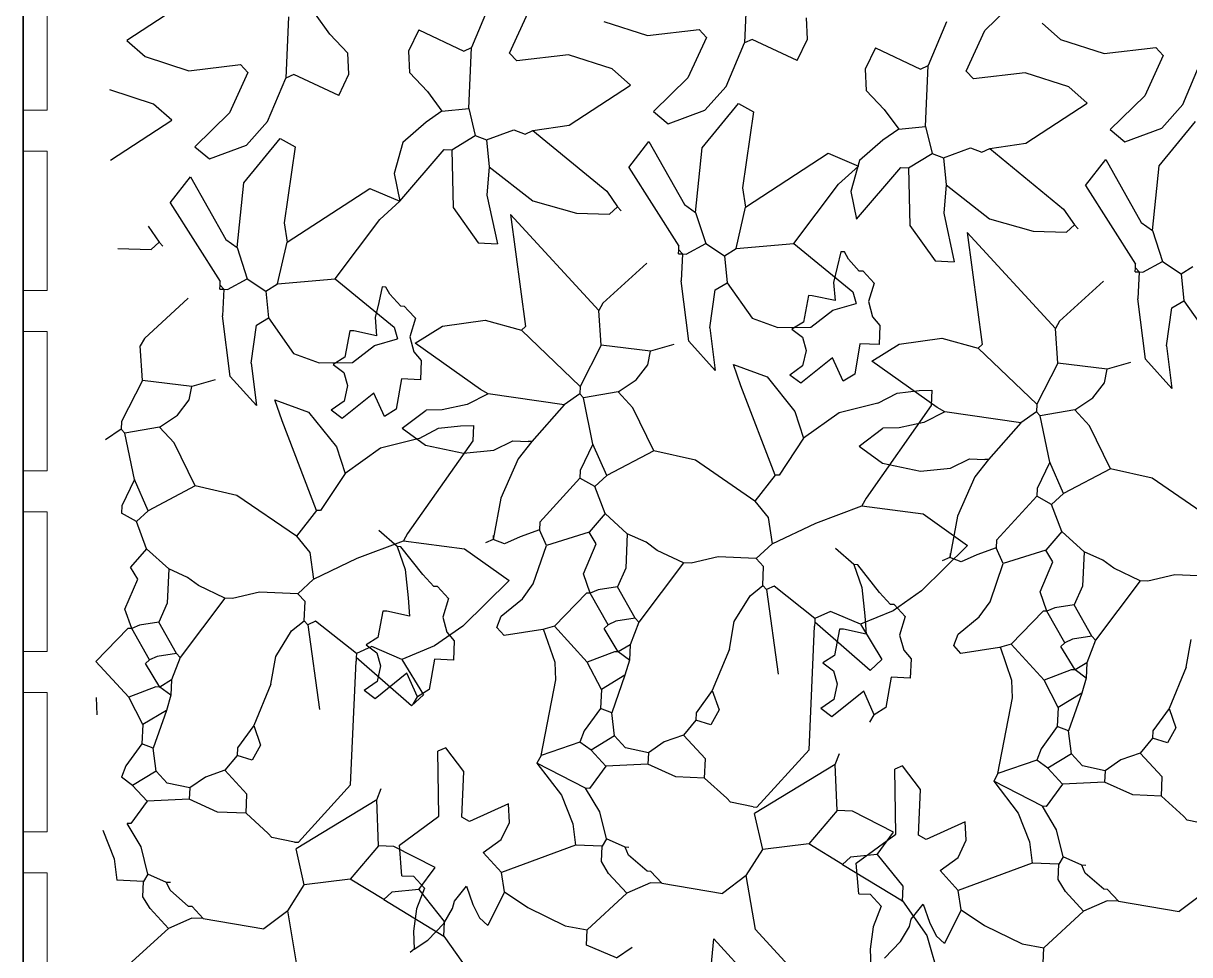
# Model space of a CAD drawing. Header units: inches. Extents: x 2013 to 15569, y -2551 to 2524.
# Drawn here: x 4568.6 to 4665.9, y 739.6 to 817.3 of the extents above; entities that cross this region are included whole.
import ezdxf

# ---------------------------------------------------------------- set-up
doc = ezdxf.new("R2010")
doc.units = ezdxf.units.IN
doc.header["$MEASUREMENT"] = 0
doc.layers.add('A-FURN', color=8, linetype='Continuous', lineweight=18)
doc.layers.add('A-WALL-FULL', color=7, linetype='Continuous', lineweight=35)
doc.layers.add('VERDE_siepe', color=96, linetype='Continuous')

msp = doc.modelspace()

# ---------------------------------------------------------------- linework, layer by layer
at = {"layer": 'A-FURN'}
for p, q in [((4568.572, 810.049), (4568.572, 821.684)), ((4570.572, 810.049), (4570.572, 821.684)), ((4568.572, 810.049), (4570.572, 810.049)), ((4568.572, 794.99), (4568.572, 806.626)), ((4568.572, 806.626), (4570.572, 806.626)), ((4570.572, 794.99), (4570.572, 806.626)), ((4568.572, 794.99), (4570.572, 794.99)), ((4568.572, 779.931), (4568.572, 791.567)), ((4568.572, 791.567), (4570.572, 791.567)), ((4570.572, 779.931), (4570.572, 791.567)), ((4568.572, 779.931), (4570.572, 779.931)), ((4568.572, 764.873), (4568.572, 776.508)), ((4568.572, 776.508), (4570.572, 776.508)), ((4570.572, 764.873), (4570.572, 776.508)), ((4568.572, 764.873), (4570.572, 764.873)), ((4568.572, 749.814), (4568.572, 761.45)), ((4568.572, 761.45), (4570.572, 761.45)), ((4570.572, 749.814), (4570.572, 761.45)), ((4568.572, 749.814), (4570.572, 749.814)), ((4568.572, 734.755), (4568.572, 746.391)), ((4568.572, 746.391), (4570.572, 746.391)), ((4570.572, 734.755), (4570.572, 746.391))]:
    msp.add_line(p, q, dxfattribs=at)
at = {"layer": 'A-WALL-FULL'}
msp.add_line((4568.572, 1062.818), (4568.572, -134.28), dxfattribs=at)
at = {"layer": 'VERDE_siepe'}
for p, q in [((4628.959, 820.754), (4628.737, 815.657)), ((4648.786, 816.678), (4651.662, 819.499)), ((4582.331, 819.19), (4577.207, 815.851)), ((4607.488, 818.905), (4605.964, 815.266)), ((4590.7, 817.816), (4590.478, 812.719)), ((4594.149, 816.39), (4592.944, 818.038)), ((4609.137, 814.809), (4610.681, 818.18)), ((4617.003, 817.445), (4620.642, 816.262)), ((4633.989, 815.973), (4633.912, 817.735)), ((4645.593, 817.404), (4644.069, 813.764)), ((4601.56, 816.736), (4600.712, 814.95)), ((4601.56, 816.736), (4605.314, 814.975)), ((4620.642, 816.262), (4624.955, 816.779)), ((4625.564, 816.114), (4624.955, 816.779)), ((4647.242, 813.307), (4648.786, 816.678)), ((4653.572, 817.286), (4655.108, 815.943)), ((4577.208, 815.851), (4578.745, 814.507)), ((4595.654, 814.798), (4594.149, 816.39)), ((4625.564, 816.114), (4624.02, 812.743)), ((4627.213, 812.017), (4628.737, 815.657)), ((4629.387, 815.947), (4628.737, 815.657)), ((4633.141, 814.187), (4629.387, 815.947)), ((4633.141, 814.187), (4633.989, 815.973)), ((4655.108, 815.943), (4658.747, 814.76)), ((4578.745, 814.507), (4582.383, 813.324)), ((4595.73, 813.035), (4595.654, 814.798)), ((4600.712, 814.95), (4600.789, 813.188)), ((4605.314, 814.975), (4605.964, 815.266)), ((4605.742, 810.169), (4605.964, 815.266)), ((4609.137, 814.809), (4609.746, 814.144)), ((4614.06, 814.661), (4609.746, 814.144)), ((4617.698, 813.478), (4614.06, 814.661)), ((4639.665, 815.234), (4638.817, 813.448)), ((4639.665, 815.234), (4643.419, 813.474)), ((4658.747, 814.76), (4663.06, 815.277)), ((4663.669, 814.612), (4662.125, 811.241)), ((4663.669, 814.612), (4663.06, 815.277)), ((4582.383, 813.324), (4586.696, 813.842)), ((4587.305, 813.176), (4586.696, 813.842)), ((4643.419, 813.474), (4644.069, 813.764)), ((4643.847, 808.667), (4644.069, 813.764)), ((4665.318, 810.515), (4666.842, 814.155)), ((4587.306, 813.176), (4585.761, 809.805)), ((4588.955, 809.08), (4590.478, 812.719)), ((4591.129, 813.01), (4590.478, 812.719)), ((4594.882, 811.25), (4591.129, 813.01)), ((4594.882, 811.25), (4595.73, 813.035)), ((4600.789, 813.188), (4602.294, 811.596)), ((4619.235, 812.134), (4617.698, 813.478)), ((4624.02, 812.743), (4621.145, 809.922)), ((4638.817, 813.448), (4638.894, 811.686)), ((4647.242, 813.307), (4647.851, 812.642)), ((4652.165, 813.159), (4647.851, 812.642)), ((4655.803, 811.976), (4652.165, 813.159)), ((4579.439, 810.54), (4575.801, 811.723)), ((4602.294, 811.596), (4603.498, 809.948)), ((4614.111, 808.796), (4619.235, 812.134)), ((4625.438, 810.043), (4627.213, 812.017)), ((4638.894, 811.686), (4640.399, 810.094)), ((4657.34, 810.633), (4655.803, 811.976)), ((4625.216, 806.903), (4628.251, 810.601)), ((4628.251, 810.601), (4629.497, 809.909)), ((4652.216, 807.294), (4657.34, 810.632)), ((4662.125, 811.241), (4659.25, 808.42)), ((4580.976, 809.197), (4579.439, 810.54)), ((4585.761, 809.805), (4582.886, 806.984)), ((4603.498, 809.948), (4602.183, 809.047)), ((4603.498, 809.948), (4605.742, 810.169)), ((4605.742, 810.169), (4606.282, 807.911)), ((4621.145, 809.922), (4622.377, 808.911)), ((4622.377, 808.911), (4625.438, 810.043)), ((4629.497, 809.909), (4628.583, 803.564)), ((4640.399, 810.094), (4641.603, 808.446)), ((4663.543, 808.541), (4665.318, 810.515)), ((4575.852, 805.858), (4580.976, 809.196)), ((4587.179, 807.105), (4588.955, 809.08)), ((4602.183, 809.047), (4600.227, 807.349)), ((4611.09, 808.339), (4614.111, 808.796)), ((4641.603, 808.446), (4643.847, 808.667)), ((4643.847, 808.667), (4644.387, 806.409)), ((4663.322, 805.401), (4666.356, 809.099)), ((4586.958, 803.965), (4589.992, 807.664)), ((4589.992, 807.664), (4591.238, 806.971)), ((4604.315, 806.719), (4606.282, 807.911)), ((4606.282, 807.911), (4607.224, 807.55)), ((4607.224, 807.55), (4609.496, 808.409)), ((4609.496, 808.409), (4610.438, 808.049)), ((4610.438, 808.049), (4611.089, 808.339)), ((4611.089, 808.339), (4617.253, 803.282)), ((4641.603, 808.446), (4640.288, 807.545)), ((4659.25, 808.42), (4660.482, 807.409)), ((4660.482, 807.409), (4663.543, 808.541)), ((4582.886, 806.984), (4584.118, 805.973)), ((4584.118, 805.973), (4587.179, 807.105)), ((4591.238, 806.971), (4590.324, 800.627)), ((4600.227, 807.349), (4599.499, 804.742)), ((4599.979, 802.44), (4603.678, 806.747)), ((4603.678, 806.747), (4604.315, 806.719)), ((4604.315, 806.719), (4604.425, 801.926)), ((4607.224, 807.55), (4607.445, 805.306)), ((4619.08, 805.255), (4620.77, 807.417)), ((4620.77, 807.417), (4623.734, 802.179)), ((4624.662, 801.501), (4625.216, 806.903)), ((4640.288, 807.545), (4638.332, 805.847)), ((4645.329, 806.048), (4647.601, 806.907)), ((4647.601, 806.907), (4648.543, 806.547)), ((4648.543, 806.547), (4649.194, 806.837)), ((4649.194, 806.837), (4655.358, 801.78)), ((4649.195, 806.837), (4652.216, 807.294)), ((4628.831, 801.957), (4635.73, 806.445)), ((4635.73, 806.445), (4638.238, 805.378)), ((4638.332, 805.847), (4637.604, 803.24)), ((4642.42, 805.217), (4644.387, 806.409)), ((4644.387, 806.409), (4645.329, 806.048)), ((4645.329, 806.048), (4645.55, 803.804)), ((4657.185, 803.753), (4658.875, 805.915)), ((4658.875, 805.915), (4661.839, 800.677)), ((4599.499, 804.742), (4599.979, 802.44)), ((4607.445, 805.306), (4607.252, 802.938)), ((4607.446, 805.306), (4611.071, 802.478)), ((4619.08, 805.255), (4623.262, 798.689)), ((4636.575, 803.855), (4638.238, 805.378)), ((4638.084, 800.938), (4641.783, 805.245)), ((4641.783, 805.245), (4642.42, 805.217)), ((4642.42, 805.217), (4642.53, 800.424)), ((4662.767, 799.999), (4663.322, 805.401)), ((4580.821, 802.318), (4582.511, 804.479)), ((4582.511, 804.479), (4585.475, 799.242)), ((4586.403, 798.564), (4586.958, 803.965)), ((4632.848, 798.909), (4636.575, 803.855)), ((4645.55, 803.804), (4645.357, 801.436)), ((4645.551, 803.804), (4649.176, 800.976)), ((4590.573, 799.02), (4597.472, 803.507)), ((4597.472, 803.507), (4599.979, 802.44)), ((4607.252, 802.938), (4608.123, 798.892)), ((4617.253, 803.282), (4618.154, 801.966)), ((4628.583, 803.564), (4628.831, 801.957)), ((4637.604, 803.24), (4638.084, 800.938)), ((4657.185, 803.753), (4661.367, 797.187)), ((4580.821, 802.318), (4585.003, 795.752)), ((4598.316, 800.917), (4599.979, 802.44)), ((4604.425, 801.926), (4606.531, 798.962)), ((4611.071, 802.478), (4614.712, 801.44)), ((4617.488, 801.357), (4618.154, 801.966)), ((4618.154, 801.966), (4618.458, 801.634)), ((4623.734, 802.179), (4624.662, 801.501)), ((4628.041, 798.481), (4628.831, 801.957)), ((4594.589, 795.972), (4598.316, 800.917)), ((4609.224, 801.334), (4610.458, 791.978)), ((4616.581, 793.307), (4609.224, 801.334)), ((4614.712, 801.44), (4617.488, 801.357)), ((4624.662, 801.501), (4625.507, 798.91)), ((4645.357, 801.436), (4646.228, 797.39)), ((4649.176, 800.976), (4652.817, 799.938)), ((4655.358, 801.78), (4656.259, 800.465)), ((4578.995, 800.345), (4579.895, 799.029)), ((4590.324, 800.627), (4590.573, 799.02)), ((4642.53, 800.424), (4644.636, 797.46)), ((4652.817, 799.938), (4655.593, 799.855)), ((4655.593, 799.855), (4656.259, 800.465)), ((4656.259, 800.465), (4656.563, 800.132)), ((4661.839, 800.677), (4662.767, 799.999)), ((4662.767, 799.999), (4663.612, 797.408)), ((4579.23, 798.419), (4579.895, 799.029)), ((4579.895, 799.029), (4580.199, 798.697)), ((4585.475, 799.242), (4586.403, 798.564)), ((4589.782, 795.543), (4590.573, 799.02)), ((4606.531, 798.962), (4608.123, 798.892)), ((4623.872, 798.024), (4625.507, 798.91)), ((4625.507, 798.91), (4627.057, 797.885)), ((4628.041, 798.481), (4632.848, 798.909)), ((4632.848, 798.909), (4637.78, 794.864)), ((4647.329, 799.832), (4648.563, 790.476)), ((4654.686, 791.805), (4647.329, 799.832)), ((4576.453, 798.503), (4579.23, 798.419)), ((4586.403, 798.564), (4587.248, 795.973)), ((4623.234, 798.052), (4623.248, 798.37)), ((4623.234, 798.052), (4623.553, 798.038)), ((4623.248, 798.37), (4623.262, 798.689)), ((4623.248, 798.37), (4623.553, 798.038)), ((4623.553, 798.038), (4623.456, 795.808)), ((4623.553, 798.038), (4623.872, 798.024)), ((4627.057, 797.885), (4628.041, 798.481)), ((4636.764, 798.228), (4636.481, 796.933)), ((4637.083, 798.214), (4636.764, 798.228)), ((4637.402, 797.613), (4637.083, 798.214)), ((4620.585, 797.282), (4616.927, 793.93)), ((4627.057, 797.885), (4627.279, 795.641)), ((4638.316, 796.616), (4637.402, 797.613)), ((4644.636, 797.46), (4646.228, 797.39)), ((4661.353, 796.868), (4661.367, 797.187)), ((4661.977, 796.522), (4663.612, 797.408)), ((4663.612, 797.408), (4665.163, 796.383)), ((4665.163, 796.383), (4666.146, 796.979)), ((4585.613, 795.086), (4587.248, 795.973)), ((4587.248, 795.973), (4588.799, 794.947)), ((4589.782, 795.543), (4594.589, 795.972)), ((4594.589, 795.972), (4599.521, 791.926)), ((4636.481, 796.933), (4636.176, 795.668)), ((4638.635, 796.602), (4638.316, 796.616)), ((4638.939, 796.269), (4638.635, 796.602)), ((4638.939, 796.269), (4639.549, 795.604)), ((4661.339, 796.55), (4661.353, 796.868)), ((4661.339, 796.55), (4661.658, 796.536)), ((4661.353, 796.868), (4661.658, 796.536)), ((4661.658, 796.536), (4661.561, 794.306)), ((4661.658, 796.536), (4661.977, 796.522)), ((4665.163, 796.383), (4665.385, 794.139)), ((4584.975, 795.114), (4584.989, 795.432)), ((4584.975, 795.114), (4585.295, 795.1)), ((4584.989, 795.432), (4585.003, 795.752)), ((4584.989, 795.432), (4585.295, 795.1)), ((4585.295, 795.1), (4585.197, 792.87)), ((4585.295, 795.1), (4585.613, 795.086)), ((4588.799, 794.947), (4589.782, 795.543)), ((4598.505, 795.291), (4598.222, 793.995)), ((4598.824, 795.277), (4598.505, 795.291)), ((4599.143, 794.675), (4598.824, 795.277)), ((4624.1, 790.76), (4623.456, 795.808)), ((4625.838, 791.874), (4626.296, 795.045)), ((4626.296, 795.045), (4627.279, 795.641)), ((4627.279, 795.641), (4629.384, 792.677)), ((4636.176, 795.668), (4636.294, 794.15)), ((4639.549, 795.604), (4639.077, 794.069)), ((4658.69, 795.78), (4655.032, 792.428)), ((4582.326, 794.345), (4578.668, 790.993)), ((4588.799, 794.947), (4589.021, 792.704)), ((4600.057, 793.678), (4599.143, 794.675)), ((4634.077, 794.565), (4633.661, 792.349)), ((4634.396, 794.551), (4634.077, 794.565)), ((4636.294, 794.15), (4634.396, 794.551)), ((4637.78, 794.864), (4638.056, 793.894)), ((4639.077, 794.069), (4639.422, 792.799)), ((4662.205, 789.258), (4661.561, 794.306)), ((4664.401, 793.543), (4665.385, 794.139)), ((4665.385, 794.139), (4667.489, 791.175)), ((4598.222, 793.995), (4597.917, 792.73)), ((4600.376, 793.664), (4600.057, 793.678)), ((4600.68, 793.331), (4600.376, 793.664)), ((4600.68, 793.331), (4601.29, 792.667)), ((4616.927, 793.93), (4616.581, 793.307)), ((4616.774, 790.425), (4616.581, 793.307)), ((4634.286, 791.928), (4636.117, 793.341)), ((4636.117, 793.341), (4638.056, 793.894)), ((4663.943, 790.372), (4664.401, 793.543)), ((4585.841, 787.822), (4585.197, 792.87)), ((4587.579, 788.936), (4588.037, 792.108)), ((4588.037, 792.108), (4589.021, 792.704)), ((4589.021, 792.704), (4591.126, 789.739)), ((4597.917, 792.73), (4598.035, 791.212)), ((4601.29, 792.667), (4600.818, 791.131)), ((4603.542, 792.007), (4607.106, 792.506)), ((4607.106, 792.506), (4610.125, 791.673)), ((4629.384, 792.677), (4631.521, 791.902)), ((4633.661, 792.349), (4632.677, 791.753)), ((4639.422, 792.799), (4640.033, 792.071)), ((4655.032, 792.428), (4654.686, 791.805)), ((4595.818, 791.628), (4595.402, 789.412)), ((4596.137, 791.614), (4595.818, 791.628)), ((4598.035, 791.212), (4596.137, 791.614)), ((4599.521, 791.926), (4599.797, 790.956)), ((4600.818, 791.131), (4601.163, 789.862)), ((4601.251, 790.599), (4603.542, 792.007)), ((4610.458, 791.978), (4610.125, 791.673)), ((4615.029, 786.991), (4610.125, 791.673)), ((4625.838, 791.874), (4626.297, 788.319)), ((4631.521, 791.902), (4634.286, 791.928)), ((4632.677, 791.753), (4633.577, 791.091)), ((4640.033, 792.071), (4639.964, 790.478)), ((4654.879, 788.923), (4654.686, 791.805)), ((4578.668, 790.993), (4578.322, 790.369)), ((4578.515, 787.488), (4578.322, 790.369)), ((4596.027, 788.991), (4597.858, 790.403)), ((4597.858, 790.403), (4599.797, 790.956)), ((4606.717, 786.714), (4601.251, 790.599)), ((4616.774, 790.425), (4615.029, 786.991)), ((4620.903, 789.926), (4616.774, 790.425)), ((4622.842, 790.48), (4620.903, 789.926)), ((4626.297, 788.319), (4624.1, 790.76)), ((4633.577, 791.091), (4633.872, 789.988)), ((4638.371, 790.548), (4637.941, 788.013)), ((4639.964, 790.478), (4638.371, 790.548)), ((4639.356, 789.097), (4641.647, 790.505)), ((4641.647, 790.505), (4645.211, 791.004)), ((4645.211, 791.004), (4648.23, 790.171)), ((4648.563, 790.476), (4648.23, 790.171)), ((4653.134, 785.489), (4648.23, 790.171)), ((4663.943, 790.372), (4664.402, 786.817)), ((4591.126, 789.739), (4593.262, 788.965)), ((4595.402, 789.412), (4594.419, 788.816)), ((4601.163, 789.862), (4601.775, 789.134)), ((4620.681, 788.799), (4620.903, 789.926)), ((4636.085, 789.371), (4633.439, 787.252)), ((4633.872, 789.988), (4633.587, 788.691)), ((4636.958, 787.417), (4636.085, 789.371)), ((4664.402, 786.817), (4662.205, 789.258)), ((4587.579, 788.936), (4588.038, 785.381)), ((4593.262, 788.965), (4596.027, 788.991)), ((4594.419, 788.816), (4595.318, 788.154)), ((4601.775, 789.134), (4601.705, 787.54)), ((4619.704, 787.522), (4620.681, 788.799)), ((4628.438, 787.044), (4627.822, 788.8)), ((4627.822, 788.8), (4630.618, 787.779)), ((4633.587, 788.691), (4632.511, 787.93)), ((4644.822, 785.212), (4639.356, 789.097)), ((4654.879, 788.923), (4653.134, 785.489)), ((4659.008, 788.424), (4654.879, 788.923)), ((4658.786, 787.297), (4659.008, 788.424)), ((4660.947, 788.979), (4659.008, 788.424)), ((4578.515, 787.488), (4576.77, 784.053)), ((4582.644, 786.989), (4578.515, 787.488)), ((4584.583, 787.543), (4582.644, 786.989)), ((4588.038, 785.381), (4585.841, 787.822)), ((4595.318, 788.154), (4595.613, 787.05)), ((4600.112, 787.61), (4599.682, 785.076)), ((4601.705, 787.54), (4600.112, 787.61)), ((4618.201, 786.532), (4619.704, 787.522)), ((4630.618, 787.779), (4632.949, 784.892)), ((4633.439, 787.252), (4632.511, 787.93)), ((4637.941, 788.013), (4636.958, 787.417)), ((4657.809, 786.02), (4658.786, 787.297)), ((4582.422, 785.861), (4582.644, 786.989)), ((4597.826, 786.433), (4595.18, 784.314)), ((4595.613, 787.05), (4595.328, 785.754)), ((4598.699, 784.48), (4597.826, 786.433)), ((4607.341, 786.368), (4605.6, 785.482)), ((4607.341, 786.368), (4606.717, 786.714)), ((4613.684, 785.453), (4607.341, 786.368)), ((4615.001, 786.353), (4613.684, 785.453)), ((4615.029, 786.991), (4615.001, 786.353)), ((4615.305, 786.021), (4615.001, 786.353)), ((4618.201, 786.532), (4615.305, 786.021)), ((4619.419, 785.203), (4618.201, 786.532)), ((4631.304, 779.578), (4628.438, 787.044)), ((4639.866, 785.588), (4641.462, 786.427)), ((4641.462, 786.427), (4643.314, 786.639)), ((4643.314, 786.639), (4644.381, 786.668)), ((4644.381, 786.668), (4644.326, 785.393)), ((4581.445, 784.584), (4582.422, 785.861)), ((4590.179, 784.106), (4589.564, 785.863)), ((4589.564, 785.863), (4592.359, 784.842)), ((4595.328, 785.754), (4594.252, 784.992)), ((4605.6, 785.482), (4603.524, 785.027)), ((4613.684, 785.453), (4610.997, 782.378)), ((4616.094, 782.156), (4615.305, 786.021)), ((4639.866, 785.588), (4636.638, 784.771)), ((4644.326, 785.393), (4638.881, 777.651)), ((4653.134, 785.489), (4653.106, 784.851)), ((4656.306, 785.031), (4657.809, 786.02)), ((4579.942, 783.595), (4581.445, 784.584)), ((4592.359, 784.842), (4594.69, 781.955)), ((4595.18, 784.314), (4594.252, 784.992)), ((4599.682, 785.076), (4598.699, 784.48)), ((4600.192, 783.487), (4602.173, 784.997)), ((4603.524, 785.027), (4602.173, 784.997)), ((4621.178, 781.614), (4619.419, 785.203)), ((4632.949, 784.892), (4633.673, 782.666)), ((4636.638, 784.771), (4633.673, 782.666)), ((4645.446, 784.866), (4643.705, 783.98)), ((4645.446, 784.866), (4644.822, 785.212)), ((4651.789, 783.951), (4645.446, 784.866)), ((4653.106, 784.851), (4651.789, 783.951)), ((4653.41, 784.519), (4653.106, 784.851)), ((4656.306, 785.031), (4653.41, 784.519)), ((4654.2, 780.654), (4653.41, 784.519)), ((4657.524, 783.701), (4656.306, 785.031)), ((4576.742, 783.415), (4575.425, 782.515)), ((4576.77, 784.053), (4576.742, 783.415)), ((4577.047, 783.083), (4576.742, 783.415)), ((4579.942, 783.595), (4577.047, 783.083)), ((4581.16, 782.265), (4579.942, 783.595)), ((4593.045, 776.64), (4590.179, 784.106)), ((4600.192, 783.487), (4602.139, 782.089)), ((4601.607, 782.65), (4603.203, 783.489)), ((4603.203, 783.489), (4605.055, 783.702)), ((4605.055, 783.702), (4606.122, 783.73)), ((4606.122, 783.73), (4606.067, 782.455)), ((4638.297, 781.985), (4640.278, 783.495)), ((4641.629, 783.526), (4640.278, 783.495)), ((4643.705, 783.98), (4641.629, 783.526)), ((4651.789, 783.951), (4649.102, 780.876)), ((4659.283, 780.113), (4657.524, 783.701)), ((4577.836, 779.218), (4577.047, 783.083)), ((4601.607, 782.65), (4598.379, 781.833)), ((4606.067, 782.455), (4600.623, 774.713)), ((4607.833, 781.677), (4609.404, 782.448)), ((4609.404, 782.448), (4610.678, 782.392)), ((4610.997, 782.378), (4609.858, 780.934)), ((4610.997, 782.378), (4610.678, 782.392)), ((4633.673, 782.666), (4631.623, 779.564)), ((4582.919, 778.677), (4581.16, 782.265)), ((4594.69, 781.955), (4595.414, 779.728)), ((4598.379, 781.833), (4595.414, 779.728)), ((4602.139, 782.089), (4605.308, 781.405)), ((4605.308, 781.405), (4607.833, 781.677)), ((4616.094, 782.156), (4615.041, 779.967)), ((4617.257, 779.551), (4616.094, 782.156)), ((4621.178, 781.614), (4617.257, 779.551)), ((4624.655, 780.825), (4621.178, 781.614)), ((4638.297, 781.985), (4640.244, 780.587)), ((4609.858, 780.934), (4608.401, 777.671)), ((4629.614, 777.416), (4624.655, 780.825)), ((4640.244, 780.587), (4643.413, 779.903)), ((4645.938, 780.175), (4647.509, 780.946)), ((4647.509, 780.946), (4648.783, 780.89)), ((4649.102, 780.876), (4647.963, 779.432)), ((4649.102, 780.876), (4648.783, 780.89)), ((4654.2, 780.654), (4653.146, 778.465)), ((4655.363, 778.049), (4654.2, 780.654)), ((4595.414, 779.728), (4593.364, 776.626)), ((4615.041, 779.967), (4615.014, 779.33)), ((4617.257, 779.551), (4616.26, 778.637)), ((4631.304, 779.578), (4629.614, 777.416)), ((4631.623, 779.564), (4631.304, 779.578)), ((4643.413, 779.903), (4645.938, 780.175)), ((4647.963, 779.432), (4646.506, 776.169)), ((4659.283, 780.113), (4655.363, 778.049)), ((4662.76, 779.323), (4659.283, 780.113)), ((4577.836, 779.218), (4576.783, 777.029)), ((4578.999, 776.614), (4577.836, 779.218)), ((4582.919, 778.677), (4578.999, 776.614)), ((4586.396, 777.887), (4582.919, 778.677)), ((4615.014, 779.33), (4611.661, 775.646)), ((4616.26, 778.637), (4615.014, 779.33)), ((4617.119, 776.366), (4616.26, 778.637)), ((4653.146, 778.465), (4653.119, 777.828)), ((4667.719, 775.914), (4662.76, 779.323)), ((4591.355, 774.479), (4586.396, 777.887)), ((4608.401, 777.671), (4607.768, 774.219)), ((4638.881, 777.651), (4638.535, 777.027)), ((4653.119, 777.828), (4649.766, 774.144)), ((4654.365, 777.135), (4653.119, 777.828)), ((4655.363, 778.049), (4654.365, 777.135)), ((4576.783, 777.029), (4576.755, 776.393)), ((4578.999, 776.614), (4578.001, 775.699)), ((4593.045, 776.64), (4591.355, 774.479)), ((4593.364, 776.626), (4593.045, 776.64)), ((4629.614, 777.416), (4630.721, 776.048)), ((4634.693, 775.582), (4638.535, 777.027)), ((4638.535, 777.027), (4643.634, 776.364)), ((4655.224, 774.864), (4654.365, 777.135)), ((4578.001, 775.699), (4576.755, 776.393)), ((4578.86, 773.428), (4578.001, 775.699)), ((4611.661, 775.646), (4611.633, 775.008)), ((4617.119, 776.366), (4615.775, 774.828)), ((4618.961, 774.689), (4617.119, 776.366)), ((4630.721, 776.048), (4631.054, 773.843)), ((4631.054, 773.843), (4634.693, 775.582)), ((4643.634, 776.364), (4647.357, 773.71)), ((4646.506, 776.169), (4645.874, 772.717)), ((4599.761, 773.611), (4598.224, 774.954)), ((4600.623, 774.713), (4600.276, 774.09)), ((4611.633, 775.008), (4610.012, 774.44)), ((4612.214, 773.706), (4611.633, 775.008)), ((4615.775, 774.828), (4612.214, 773.706)), ((4616.371, 773.844), (4615.775, 774.828)), ((4618.961, 774.689), (4618.836, 771.821)), ((4620.526, 773.982), (4618.961, 774.689)), ((4655.224, 774.864), (4653.88, 773.326)), ((4657.066, 773.187), (4655.224, 774.864)), ((4591.355, 774.479), (4592.462, 773.11)), ((4596.434, 772.644), (4600.276, 774.09)), ((4600.08, 773.597), (4599.761, 773.611)), ((4599.761, 773.611), (4600.429, 771.693)), ((4601.895, 771.283), (4600.08, 773.597)), ((4600.276, 774.09), (4605.375, 773.427)), ((4607.768, 774.219), (4607.117, 773.929)), ((4607.782, 774.537), (4607.768, 774.219)), ((4608.71, 773.859), (4607.768, 774.219)), ((4610.012, 774.44), (4608.71, 773.859)), ((4611.117, 770.518), (4612.214, 773.706)), ((4615.304, 771.337), (4616.371, 773.844)), ((4621.454, 773.304), (4620.526, 773.982)), ((4631.054, 773.843), (4629.725, 772.623)), ((4647.357, 773.71), (4643.507, 769.92)), ((4649.766, 774.144), (4649.738, 773.506)), ((4578.86, 773.428), (4577.516, 771.89)), ((4580.702, 771.751), (4578.86, 773.428)), ((4592.462, 773.11), (4592.795, 770.905)), ((4592.795, 770.905), (4596.434, 772.644)), ((4605.375, 773.427), (4609.099, 770.773)), ((4623.643, 772.25), (4621.454, 773.304)), ((4626.538, 772.762), (4624.28, 772.223)), ((4629.725, 772.623), (4626.538, 772.762)), ((4630.333, 771.959), (4629.725, 772.623)), ((4637.866, 772.109), (4636.329, 773.452)), ((4645.874, 772.717), (4645.222, 772.427)), ((4645.887, 773.036), (4645.874, 772.717)), ((4646.815, 772.357), (4645.874, 772.717)), ((4648.117, 772.938), (4646.815, 772.357)), ((4649.738, 773.506), (4648.117, 772.938)), ((4650.319, 772.205), (4649.738, 773.506)), ((4653.88, 773.326), (4650.319, 772.205)), ((4654.476, 772.342), (4653.88, 773.326)), ((4657.066, 773.187), (4656.941, 770.319)), ((4658.631, 772.48), (4657.066, 773.187)), ((4578.112, 770.906), (4577.516, 771.89)), ((4580.702, 771.751), (4580.577, 768.884)), ((4582.268, 771.044), (4580.702, 771.751)), ((4600.429, 771.693), (4600.669, 769.338)), ((4618.836, 771.821), (4618.13, 770.256)), ((4623.643, 772.25), (4619.916, 767.305)), ((4624.28, 772.223), (4623.643, 772.25)), ((4630.264, 770.365), (4630.333, 771.959)), ((4638.185, 772.095), (4637.866, 772.109)), ((4637.866, 772.109), (4638.534, 770.191)), ((4640, 769.782), (4638.185, 772.095)), ((4649.222, 769.016), (4650.319, 772.205)), ((4653.409, 769.835), (4654.476, 772.342)), ((4659.559, 771.802), (4658.631, 772.48)), ((4661.748, 770.749), (4659.559, 771.802)), ((4577.045, 768.399), (4578.112, 770.906)), ((4583.196, 770.366), (4582.268, 771.044)), ((4592.795, 770.905), (4591.466, 769.685)), ((4602.809, 770.286), (4601.895, 771.283)), ((4609.099, 770.773), (4605.248, 766.983)), ((4615.871, 769.716), (4615.304, 771.337)), ((4661.748, 770.749), (4658.021, 765.803)), ((4662.385, 770.721), (4661.748, 770.749)), ((4664.643, 771.26), (4662.385, 770.721)), ((4667.83, 771.121), (4664.643, 771.26)), ((4585.384, 769.313), (4583.196, 770.366)), ((4588.279, 769.824), (4586.021, 769.285)), ((4591.466, 769.685), (4588.279, 769.824)), ((4603.127, 770.272), (4602.809, 770.286)), ((4603.431, 769.939), (4603.127, 770.272)), ((4603.431, 769.939), (4604.041, 769.275)), ((4610.205, 769.249), (4611.117, 770.518)), ((4615.553, 769.73), (4612.879, 766.974)), ((4615.871, 769.716), (4615.553, 769.73)), ((4616.522, 770.007), (4615.871, 769.716)), ((4617.353, 767.098), (4615.871, 769.716)), ((4618.13, 770.256), (4616.522, 770.007)), ((4619.611, 767.638), (4618.13, 770.256)), ((4629.208, 769.518), (4630.264, 770.365)), ((4630.569, 770.033), (4630.264, 770.365)), ((4631.22, 770.324), (4630.569, 770.033)), ((4630.569, 770.033), (4631.538, 762.968)), ((4634.614, 767.622), (4631.22, 770.324)), ((4638.534, 770.191), (4638.774, 767.836)), ((4640.914, 768.784), (4640, 769.782)), ((4643.507, 769.92), (4641.131, 768.265)), ((4653.976, 768.215), (4653.409, 769.835)), ((4656.941, 770.319), (4656.235, 768.754)), ((4580.577, 768.884), (4579.871, 767.318)), ((4585.384, 769.313), (4581.658, 764.367)), ((4586.021, 769.285), (4585.384, 769.313)), ((4592.075, 769.021), (4591.466, 769.685)), ((4592.005, 767.428), (4592.075, 769.021)), ((4600.669, 769.338), (4600.786, 767.82)), ((4604.041, 769.275), (4603.57, 767.739)), ((4608.446, 767.805), (4610.205, 769.249)), ((4627.886, 767.376), (4629.208, 769.518)), ((4641.232, 768.77), (4640.914, 768.784)), ((4641.537, 768.437), (4641.232, 768.77)), ((4648.31, 767.747), (4649.222, 769.016)), ((4656.235, 768.754), (4654.627, 768.505)), ((4657.716, 766.136), (4656.235, 768.754)), ((4577.612, 766.779), (4577.045, 768.399)), ((4598.569, 768.236), (4598.154, 766.02)), ((4598.888, 768.222), (4598.569, 768.236)), ((4600.786, 767.82), (4598.888, 768.222)), ((4608.086, 766.863), (4608.446, 767.805)), ((4635.915, 768.204), (4634.614, 767.622)), ((4638.423, 767.137), (4635.915, 768.204)), ((4641.131, 768.265), (4638.423, 767.137)), ((4638.774, 767.836), (4638.891, 766.318)), ((4641.537, 768.437), (4642.146, 767.773)), ((4642.146, 767.773), (4641.675, 766.237)), ((4653.658, 768.228), (4650.984, 765.472)), ((4653.976, 768.215), (4653.658, 768.228)), ((4654.627, 768.505), (4653.976, 768.215)), ((4655.458, 765.596), (4653.976, 768.215)), ((4577.294, 766.793), (4574.62, 764.036)), ((4577.612, 766.779), (4577.294, 766.793)), ((4578.264, 767.069), (4577.612, 766.779)), ((4579.094, 764.16), (4577.612, 766.779)), ((4579.871, 767.318), (4578.264, 767.069)), ((4581.352, 764.7), (4579.871, 767.318)), ((4590.949, 766.58), (4592.005, 767.428)), ((4592.31, 767.096), (4592.005, 767.428)), ((4592.961, 767.386), (4592.31, 767.096)), ((4592.31, 767.096), (4593.279, 760.03)), ((4596.355, 764.684), (4592.961, 767.386)), ((4605.248, 766.983), (4602.872, 765.327)), ((4603.57, 767.739), (4603.914, 766.47)), ((4608.695, 766.199), (4608.086, 766.863)), ((4612.879, 766.974), (4611.909, 766.696)), ((4615.621, 763.982), (4612.879, 766.974)), ((4617.021, 766.793), (4617.353, 767.098)), ((4618.212, 764.826), (4617.021, 766.793)), ((4618.005, 767.388), (4617.353, 767.098)), ((4619.611, 767.638), (4618.005, 767.388)), ((4619.916, 767.305), (4619.195, 765.421)), ((4619.916, 767.305), (4619.611, 767.638)), ((4627.479, 765.06), (4627.886, 767.376)), ((4634.136, 756.662), (4634.586, 766.985)), ((4634.6, 767.303), (4634.586, 766.985)), ((4634.614, 767.622), (4634.6, 767.303)), ((4639.212, 763.272), (4634.6, 767.303)), ((4638.423, 767.137), (4640.21, 764.186)), ((4646.552, 766.303), (4648.31, 767.747)), ((4589.627, 764.439), (4590.949, 766.58)), ((4598.154, 766.02), (4597.17, 765.424)), ((4603.914, 766.47), (4604.526, 765.742)), ((4611.909, 766.696), (4608.695, 766.199)), ((4612.945, 763.949), (4611.98, 766.718)), ((4636.674, 766.734), (4636.259, 764.518)), ((4636.993, 766.72), (4636.674, 766.734)), ((4638.891, 766.318), (4636.993, 766.72)), ((4641.675, 766.237), (4642.019, 764.968)), ((4646.191, 765.361), (4646.552, 766.303)), ((4656.11, 765.886), (4655.458, 765.596)), ((4657.716, 766.136), (4656.11, 765.886)), ((4658.021, 765.803), (4657.716, 766.136)), ((4665.585, 763.558), (4665.991, 765.875)), ((4597.657, 765.266), (4596.355, 764.684)), ((4597.17, 765.424), (4598.07, 764.762)), ((4600.164, 764.199), (4597.657, 765.266)), ((4602.872, 765.327), (4600.164, 764.199)), ((4604.526, 765.742), (4604.456, 764.148)), ((4617.894, 764.84), (4615.621, 763.982)), ((4618.212, 764.826), (4617.894, 764.84)), ((4619.195, 765.421), (4618.212, 764.826)), ((4619.195, 765.421), (4619.14, 764.147)), ((4627.479, 765.06), (4626.052, 761.611)), ((4642.019, 764.968), (4642.631, 764.24)), ((4646.8, 764.697), (4646.191, 765.361)), ((4650.014, 765.195), (4646.8, 764.697)), ((4650.984, 765.472), (4650.014, 765.195)), ((4651.05, 762.448), (4650.085, 765.216)), ((4653.726, 762.48), (4650.984, 765.472)), ((4655.126, 765.291), (4655.458, 765.596)), ((4656.317, 763.324), (4655.126, 765.291)), ((4658.021, 765.803), (4657.3, 763.919)), ((4577.362, 761.044), (4574.62, 764.036)), ((4578.762, 763.856), (4579.094, 764.16)), ((4579.746, 764.451), (4579.094, 764.16)), ((4581.352, 764.7), (4579.746, 764.451)), ((4581.658, 764.367), (4580.937, 762.483)), ((4581.658, 764.367), (4581.352, 764.7)), ((4589.221, 762.122), (4589.627, 764.439)), ((4595.877, 753.725), (4596.327, 764.048)), ((4596.341, 764.366), (4596.327, 764.048)), ((4596.355, 764.684), (4596.341, 764.366)), ((4600.953, 760.334), (4596.341, 764.366)), ((4598.07, 764.762), (4598.364, 763.658)), ((4600.164, 764.199), (4601.951, 761.248)), ((4602.863, 764.218), (4602.434, 761.684)), ((4604.456, 764.148), (4602.863, 764.218)), ((4613.003, 762.499), (4612.945, 763.949)), ((4616.799, 761.695), (4615.621, 763.982)), ((4619.14, 764.147), (4618.212, 764.826)), ((4619.14, 764.147), (4618.766, 762.887)), ((4636.259, 764.518), (4635.275, 763.922)), ((4635.275, 763.922), (4636.175, 763.26)), ((4640.21, 764.186), (4639.212, 763.272)), ((4642.631, 764.24), (4642.562, 762.647)), ((4657.3, 763.919), (4656.317, 763.324)), ((4657.3, 763.919), (4657.245, 762.645)), ((4579.953, 761.889), (4578.762, 763.856)), ((4600.578, 763.041), (4597.931, 760.922)), ((4598.364, 763.658), (4598.079, 762.362)), ((4601.45, 761.088), (4600.578, 763.041)), ((4618.766, 762.887), (4616.799, 761.695)), ((4618.766, 762.887), (4617.671, 759.742)), ((4636.175, 763.26), (4636.469, 762.156)), ((4655.999, 763.338), (4653.726, 762.48)), ((4656.317, 763.324), (4655.999, 763.338)), ((4657.245, 762.645), (4656.317, 763.324)), ((4665.585, 763.558), (4664.157, 760.11)), ((4580.937, 762.483), (4579.953, 761.889)), ((4580.937, 762.483), (4580.881, 761.209)), ((4589.221, 762.122), (4587.793, 758.674)), ((4598.079, 762.362), (4597.003, 761.6)), ((4611.77, 756.169), (4613.003, 762.499)), ((4636.469, 762.156), (4636.184, 760.86)), ((4640.968, 762.716), (4640.539, 760.182)), ((4642.562, 762.647), (4640.968, 762.716)), ((4651.108, 760.997), (4651.05, 762.448)), ((4654.904, 760.193), (4653.726, 762.48)), ((4657.245, 762.645), (4656.871, 761.385)), ((4574.745, 759.562), (4574.686, 761.012)), ((4579.635, 761.902), (4577.362, 761.044)), ((4578.54, 758.757), (4577.362, 761.044)), ((4579.953, 761.889), (4579.635, 761.902)), ((4580.881, 761.209), (4579.953, 761.889)), ((4580.881, 761.209), (4580.507, 759.949)), ((4597.931, 760.922), (4597.003, 761.6)), ((4601.951, 761.248), (4600.953, 760.334)), ((4601.103, 760.464), (4601.45, 761.088)), ((4602.434, 761.684), (4601.45, 761.088)), ((4616.799, 761.695), (4616.729, 760.103)), ((4626.052, 761.611), (4624.694, 759.755)), ((4626.052, 761.611), (4626.62, 759.99)), ((4638.683, 761.539), (4636.036, 759.42)), ((4639.555, 759.586), (4638.683, 761.539)), ((4649.875, 754.667), (4651.108, 760.997)), ((4656.871, 761.385), (4654.904, 760.193)), ((4656.871, 761.385), (4655.776, 758.24)), ((4616.729, 760.103), (4615.371, 758.247)), ((4617.671, 759.742), (4616.729, 760.103)), ((4626.62, 759.99), (4625.927, 758.744)), ((4636.184, 760.86), (4635.108, 760.099)), ((4636.036, 759.42), (4635.108, 760.099)), ((4640.539, 760.182), (4639.555, 759.586)), ((4654.904, 760.193), (4654.834, 758.601)), ((4664.157, 760.11), (4662.799, 758.253)), ((4664.157, 760.11), (4664.725, 758.488)), ((4580.507, 759.949), (4578.54, 758.757)), ((4580.507, 759.949), (4579.412, 756.804)), ((4617.906, 757.816), (4617.671, 759.742)), ((4624.666, 759.118), (4623.655, 757.885)), ((4624.694, 759.755), (4624.666, 759.118)), ((4625.927, 758.744), (4624.666, 759.118)), ((4639.208, 758.962), (4639.555, 759.586)), ((4578.54, 758.757), (4578.471, 757.165)), ((4587.793, 758.674), (4586.435, 756.818)), ((4587.793, 758.674), (4588.361, 757.053)), ((4615.371, 758.247), (4615.011, 757.305)), ((4654.834, 758.601), (4653.476, 756.745)), ((4655.776, 758.24), (4654.834, 758.601)), ((4656.011, 756.314), (4655.776, 758.24)), ((4662.799, 758.253), (4662.771, 757.616)), ((4664.725, 758.488), (4664.032, 757.242)), ((4578.471, 757.165), (4577.112, 755.309)), ((4579.412, 756.804), (4578.471, 757.165)), ((4588.361, 757.053), (4587.668, 755.806)), ((4615.011, 757.305), (4611.77, 756.169)), ((4615.939, 756.625), (4615.011, 757.305)), ((4617.906, 757.816), (4615.939, 756.625)), ((4618.82, 756.819), (4617.906, 757.816)), ((4622.034, 757.317), (4620.718, 756.417)), ((4623.655, 757.885), (4622.034, 757.317)), ((4625.483, 755.89), (4623.655, 757.885)), ((4662.771, 757.616), (4661.76, 756.384)), ((4664.032, 757.242), (4662.771, 757.616)), ((4579.647, 754.879), (4579.412, 756.804)), ((4586.408, 756.18), (4585.396, 754.948)), ((4586.435, 756.818), (4586.408, 756.18)), ((4587.668, 755.806), (4586.408, 756.18)), ((4603.818, 756.835), (4603.167, 756.544)), ((4603.249, 751.114), (4603.167, 756.544)), ((4605.328, 754.854), (4603.818, 756.835)), ((4611.77, 756.169), (4611.423, 755.546)), ((4617.158, 755.296), (4615.939, 756.625)), ((4620.718, 756.417), (4618.82, 756.819)), ((4620.718, 756.417), (4620.676, 755.461)), ((4629.777, 751.873), (4634.136, 756.662)), ((4636.316, 755.418), (4636.677, 756.36)), ((4653.476, 756.745), (4653.116, 755.803)), ((4656.011, 756.314), (4654.044, 755.124)), ((4656.925, 755.317), (4656.011, 756.314)), ((4661.76, 756.384), (4660.139, 755.815)), ((4663.588, 754.389), (4661.76, 756.384)), ((4577.112, 755.309), (4576.752, 754.367)), ((4615.482, 753.454), (4611.423, 755.546)), ((4611.423, 755.546), (4613.464, 752.878)), ((4617.158, 755.296), (4615.8, 753.44)), ((4620.676, 755.461), (4617.158, 755.296)), ((4623.02, 754.396), (4620.676, 755.461)), ((4625.414, 754.297), (4625.483, 755.89)), ((4636.316, 755.418), (4629.582, 751.339)), ((4636.468, 751.581), (4636.316, 755.418)), ((4641.923, 755.333), (4641.272, 755.042)), ((4643.433, 753.352), (4641.923, 755.333)), ((4653.116, 755.803), (4649.875, 754.667)), ((4654.044, 755.124), (4653.116, 755.803)), ((4655.263, 753.794), (4654.044, 755.124)), ((4658.823, 754.915), (4656.925, 755.317)), ((4660.139, 755.815), (4658.823, 754.915)), ((4577.68, 753.688), (4576.752, 754.367)), ((4579.647, 754.879), (4577.68, 753.688)), ((4580.562, 753.881), (4579.647, 754.879)), ((4583.775, 754.38), (4582.459, 753.479)), ((4585.396, 754.948), (4583.775, 754.38)), ((4587.225, 752.953), (4585.396, 754.948)), ((4605.161, 751.031), (4605.328, 754.854)), ((4625.414, 754.297), (4623.02, 754.396)), ((4627.256, 752.62), (4625.414, 754.297)), ((4641.355, 749.612), (4641.272, 755.042)), ((4649.875, 754.667), (4649.528, 754.044)), ((4658.823, 754.915), (4658.781, 753.959)), ((4663.519, 752.795), (4663.588, 754.389)), ((4578.899, 752.358), (4577.68, 753.688)), ((4582.459, 753.479), (4580.562, 753.881)), ((4582.459, 753.479), (4582.418, 752.524)), ((4591.519, 748.935), (4595.877, 753.725)), ((4598.057, 752.481), (4598.418, 753.422)), ((4616.673, 751.486), (4615.482, 753.454)), ((4615.8, 753.44), (4615.482, 753.454)), ((4643.266, 749.529), (4643.433, 753.352)), ((4653.587, 751.952), (4649.528, 754.044)), ((4649.528, 754.044), (4651.569, 751.376)), ((4655.263, 753.794), (4653.905, 751.938)), ((4658.781, 753.959), (4655.263, 753.794)), ((4661.125, 752.894), (4658.781, 753.959)), ((4578.899, 752.358), (4577.541, 750.502)), ((4582.418, 752.524), (4578.899, 752.358)), ((4584.761, 751.458), (4582.418, 752.524)), ((4587.155, 751.359), (4587.225, 752.953)), ((4598.057, 752.481), (4591.323, 748.401)), ((4598.209, 748.643), (4598.057, 752.481)), ((4613.464, 752.878), (4614.404, 750.491)), ((4627.56, 752.288), (4627.256, 752.62)), ((4629.458, 751.887), (4627.56, 752.288)), ((4663.519, 752.795), (4661.125, 752.894)), ((4665.361, 751.118), (4663.519, 752.795)), ((4587.155, 751.359), (4584.761, 751.458)), ((4588.997, 749.683), (4587.155, 751.359)), ((4609.04, 752.138), (4605.785, 750.684)), ((4609.126, 750.604), (4609.04, 752.138)), ((4617.213, 749.228), (4616.673, 751.486)), ((4629.458, 751.887), (4629.777, 751.873)), ((4630.261, 748.34), (4629.582, 751.339)), ((4636.468, 751.581), (4634.112, 748.811)), ((4637.742, 751.525), (4636.468, 751.581)), ((4641.178, 749.779), (4637.742, 751.525)), ((4651.569, 751.376), (4652.509, 748.99)), ((4654.778, 749.984), (4653.587, 751.952)), ((4653.905, 751.938), (4653.587, 751.952)), ((4578.414, 748.549), (4577.223, 750.516)), ((4577.541, 750.502), (4577.223, 750.516)), ((4599.953, 748.704), (4603.249, 751.114)), ((4605.785, 750.684), (4605.161, 751.031)), ((4608.449, 749.168), (4609.126, 750.604)), ((4614.404, 750.491), (4614.636, 748.702)), ((4647.145, 750.636), (4643.89, 749.182)), ((4647.231, 749.102), (4647.145, 750.636)), ((4665.665, 750.786), (4665.361, 751.118)), ((4667.563, 750.385), (4665.665, 750.786)), ((4575.205, 749.94), (4576.145, 747.554)), ((4589.302, 749.351), (4588.997, 749.683)), ((4591.199, 748.949), (4589.302, 749.351)), ((4638.058, 747.202), (4641.355, 749.612)), ((4639.819, 747.923), (4641.178, 749.779)), ((4643.89, 749.182), (4643.266, 749.529)), ((4655.318, 747.726), (4654.778, 749.984)), ((4578.954, 746.29), (4578.414, 748.549)), ((4591.199, 748.949), (4591.519, 748.935)), ((4592.002, 745.402), (4591.323, 748.401)), ((4598.209, 748.643), (4595.853, 745.873)), ((4599.483, 748.588), (4598.209, 748.643)), ((4602.919, 746.842), (4599.483, 748.588)), ((4600.16, 746.141), (4599.953, 748.704)), ((4606.948, 748.08), (4608.449, 749.168)), ((4614.636, 748.702), (4608.472, 746.417)), ((4616.866, 748.605), (4614.636, 748.702)), ((4616.81, 747.33), (4616.866, 748.605)), ((4617.213, 749.228), (4616.866, 748.605)), ((4618.778, 748.522), (4617.213, 749.228)), ((4619.097, 748.508), (4618.778, 748.522)), ((4619.069, 747.87), (4618.778, 748.522)), ((4628.89, 746.166), (4630.261, 748.34)), ((4634.112, 748.811), (4630.261, 748.34)), ((4636.91, 747.092), (4634.112, 748.811)), ((4646.554, 747.666), (4647.231, 749.102)), ((4652.509, 748.99), (4652.741, 747.2)), ((4576.145, 747.554), (4576.377, 745.765)), ((4608.472, 746.417), (4606.948, 748.08)), ((4617.406, 746.346), (4616.81, 747.33)), ((4620.606, 746.527), (4619.069, 747.87)), ((4637.576, 747.702), (4636.91, 747.092)), ((4639.819, 747.923), (4637.576, 747.702)), ((4639.819, 747.923), (4641.939, 745.277)), ((4645.053, 746.578), (4646.554, 747.666)), ((4655.318, 747.726), (4654.971, 747.103)), ((4656.883, 747.02), (4655.318, 747.726)), ((4601.561, 744.986), (4602.919, 746.842)), ((4608.72, 744.81), (4608.472, 746.417)), ((4618.93, 744.685), (4617.406, 746.346)), ((4620.925, 746.513), (4620.606, 746.527)), ((4621.839, 745.515), (4620.925, 746.513)), ((4636.91, 747.092), (4641.918, 744.044)), ((4638.265, 744.639), (4638.058, 747.202)), ((4646.577, 744.915), (4645.053, 746.578)), ((4652.741, 747.2), (4646.577, 744.915)), ((4654.971, 747.103), (4652.741, 747.2)), ((4654.915, 745.828), (4654.971, 747.103)), ((4657.202, 747.006), (4656.883, 747.02)), ((4657.174, 746.368), (4656.883, 747.02)), ((4658.711, 745.025), (4657.174, 746.368)), ((4578.607, 745.667), (4576.377, 745.765)), ((4578.551, 744.392), (4578.607, 745.667)), ((4578.954, 746.29), (4578.607, 745.667)), ((4580.519, 745.584), (4578.954, 746.29)), ((4580.838, 745.57), (4580.519, 745.584)), ((4580.81, 744.933), (4580.519, 745.584)), ((4590.631, 743.228), (4592.002, 745.402)), ((4595.853, 745.873), (4592.002, 745.402)), ((4598.651, 744.155), (4595.853, 745.873)), ((4600.16, 746.141), (4601.116, 746.099)), ((4601.116, 746.099), (4602.03, 745.102)), ((4620.883, 745.557), (4618.93, 744.685)), ((4621.839, 745.515), (4620.883, 745.557)), ((4621.839, 745.515), (4626.909, 744.656)), ((4628.89, 746.166), (4626.909, 744.656)), ((4629.651, 741.663), (4628.89, 746.166)), ((4655.511, 744.844), (4654.915, 745.828)), ((4582.347, 743.589), (4580.81, 744.933)), ((4599.317, 744.764), (4598.651, 744.155)), ((4601.561, 744.986), (4599.317, 744.764)), ((4602.03, 745.102), (4601.379, 743.378)), ((4601.561, 744.986), (4603.68, 742.339)), ((4604.537, 744.035), (4605.549, 745.268)), ((4605.549, 745.268), (4606.064, 743.76)), ((4608.72, 744.81), (4607.321, 741.998)), ((4608.72, 744.81), (4610.659, 743.501)), ((4618.93, 744.685), (4615.604, 741.637)), ((4638.265, 744.639), (4639.221, 744.597)), ((4639.221, 744.597), (4640.135, 743.6)), ((4641.939, 745.277), (4641.884, 744.003)), ((4646.825, 743.308), (4646.577, 744.915)), ((4657.035, 743.183), (4655.511, 744.844)), ((4659.03, 745.011), (4658.711, 745.025)), ((4659.944, 744.013), (4659.03, 745.011)), ((4666.995, 744.664), (4665.014, 743.154)), ((4579.147, 743.409), (4578.551, 744.392)), ((4582.666, 743.575), (4582.347, 743.589)), ((4583.58, 742.578), (4582.666, 743.575)), ((4598.651, 744.155), (4603.659, 741.107)), ((4604.39, 743.423), (4604.537, 744.035)), ((4606.064, 743.76), (4606.628, 742.622)), ((4610.659, 743.501), (4613.786, 741.958)), ((4640.135, 743.6), (4639.484, 741.876)), ((4641.918, 744.044), (4643.942, 741.171)), ((4642.642, 742.533), (4643.654, 743.766)), ((4643.654, 743.766), (4644.169, 742.259)), ((4658.988, 744.055), (4657.035, 743.183)), ((4659.944, 744.013), (4658.988, 744.055)), ((4659.944, 744.013), (4665.014, 743.154)), ((4580.671, 741.747), (4579.147, 743.409)), ((4582.625, 742.619), (4580.671, 741.747)), ((4583.58, 742.578), (4582.625, 742.619)), ((4583.58, 742.578), (4588.65, 741.718)), ((4590.631, 743.228), (4588.65, 741.718)), ((4591.392, 738.725), (4590.631, 743.228)), ((4601.379, 743.378), (4601.113, 741.514)), ((4603.66, 742.165), (4604.39, 743.423)), ((4606.628, 742.622), (4607.321, 741.998)), ((4642.495, 741.921), (4642.642, 742.533)), ((4646.825, 743.308), (4645.426, 740.496)), ((4646.825, 743.308), (4648.764, 742)), ((4657.035, 743.183), (4653.709, 740.135)), ((4580.671, 741.747), (4577.346, 738.699)), ((4601.113, 741.514), (4601.17, 740.032)), ((4602.308, 740.758), (4603.66, 742.165)), ((4603.68, 742.339), (4603.625, 741.065)), ((4613.786, 741.958), (4615.604, 741.637)), ((4615.549, 740.363), (4615.604, 741.637)), ((4632.698, 738.338), (4629.651, 741.663)), ((4639.484, 741.876), (4639.218, 740.012)), ((4641.765, 740.663), (4642.495, 741.921)), ((4644.169, 742.259), (4644.733, 741.12)), ((4648.764, 742), (4651.891, 740.456)), ((4601.17, 740.032), (4602.308, 740.758)), ((4603.659, 741.107), (4605.684, 738.233)), ((4625.456, 733.521), (4626.186, 740.892)), ((4626.186, 740.892), (4629.821, 736.902)), ((4640.414, 739.256), (4641.765, 740.663)), ((4643.942, 741.171), (4645.143, 737.014)), ((4644.733, 741.12), (4645.426, 740.496)), ((4601.17, 740.032), (4600.838, 739.728)), ((4618.056, 739.296), (4615.549, 740.363)), ((4618.056, 739.296), (4619.372, 740.196)), ((4639.218, 740.012), (4639.275, 738.53)), ((4651.891, 740.456), (4653.709, 740.135)), ((4653.654, 738.861), (4653.709, 740.135))]:
    msp.add_line(p, q, dxfattribs=at)
for centre in [(4634.136, 756.662), (4595.877, 753.725)]:
    msp.add_arc(centre, 0.0000399, 317.3475, 357.15048, dxfattribs=at)

doc.saveas('drawing.dxf')
